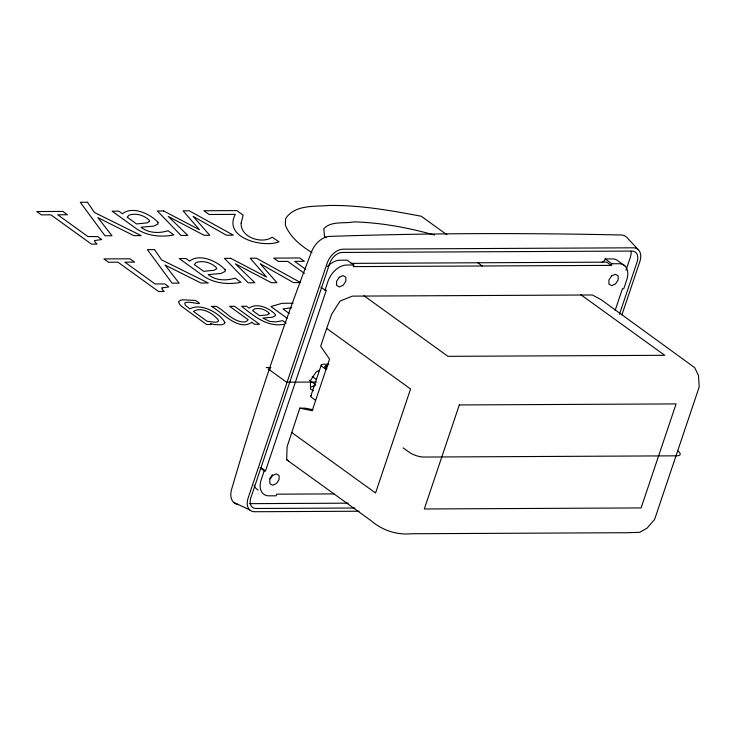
<?xml version="1.0" encoding="UTF-8"?>
<svg xmlns="http://www.w3.org/2000/svg" width="736" height="736" viewBox="0 0 736 736"><rect width="100%" height="100%" fill="white"/><g stroke="black" fill="none" stroke-linecap="round" stroke-linejoin="round"><path stroke-width="1.1" d="M299.819 408.176L312.174 410.679L329.544 359.076L320.657 346.242L326.664 328.403L331.706 314.152L340.069 301.052L352.351 296.13L592.324 294.98L601.321 299.8L694.683 367.632L698.492 375.424L699.2 386.943L654.644 519.34L647.091 528.144L639.796 532.303L628.342 532.708L411.544 533.747C396.4 535.182 382.039 530.196 370.567 520.315L286.663 459.752L287.104 446.678L299.819 408.176L305.1 408.149L312.966 409.74M320.85 287.095L325.027 290.113L326.352 290.113L265.521 470.856L264.196 470.865L261.243 479.642A18.142 11.831 -54.2 0 0 268.999 495.834L276.138 495.797L276.681 494.169L334.024 493.893M325.027 290.113L327.98 281.336A18.142 11.831 -54.2 0 1 346.674 265.024L353.814 264.988L353.262 266.607L611.303 265.374L611.846 263.746L618.985 263.718A18.142 11.831 -54.2 0 1 626.741 279.91L623.778 288.687L622.463 288.687L615.13 310.463M310.831 395.986L321.255 365.028M324.953 368.009L325.671 365.875L327.86 365.856M624.864 265.862L618.176 261.032A18.142 11.831 -54.2 0 0 612.297 258.888L605.158 258.916L604.615 260.544L601.846 262.467M625.977 270.232L630.375 257.168A12.116 7.903 -54.2 0 0 631.046 251.528M619.473 314.254L637.063 261.998A12.116 7.903 -54.2 0 0 631.838 251.068L342.314 252.448A12.116 7.903 -54.2 0 0 329.7 263.47L250.921 497.554A12.116 7.903 -54.2 0 0 256.146 508.484L354.954 508.006M621.92 314.852L639.851 261.556A15.392 10.037 -54.2 0 0 633.273 247.811L343.059 249.2A15.392 10.037 -54.2 0 0 327.198 263.056L248.133 497.996A15.392 10.037 -54.2 0 0 254.711 511.732L359.094 511.235M269.698 478.75L272.403 474.729M319.36 370.429L316.287 371.781L310.482 380.411L310.482 389.022L313.389 390.788M310.629 387.274L315.762 385.02M325.671 365.875L324.852 366.473L327.051 368.184M283.811 324.3C267.242 327.465 253.515 315.726 241.564 306.259L246.505 306.24L249.154 308.154C256.836 302.321 269.505 308.034 275.384 314.548L275.338 315.726L272.274 317.244L262.881 318.062L269.459 321.356L275.457 321.936L282.753 320.675L286.157 323.132M291.769 307.749L282.946 308.954L289.239 313.49M351.035 263.378L606.841 262.154L611.303 265.374M328.707 364.237L323.187 364.265A5.759 1.877 18.6 0 0 322.524 366.841L326.066 369.389M266.303 367.577L270.894 367.549M270.554 368.975L268.254 368.984L286.525 382.177L316.48 382.03M249.458 503.654L348.266 503.176M293.103 303.204L282.09 303.315L270.885 306.544L287.049 318.219M434.525 235.06C408.232 227.663 381.138 222.603 353.795 221.867C343.988 223.873 331.55 220.671 323.849 228.62L324.466 236.274L326.03 237.765M233.744 502.44L249.725 509.91M286.663 459.752L288.659 460.819M311.935 252.604C301.024 245.879 290.168 237.277 285.32 225.041L285.577 218.712C294.658 204.525 314.29 206.706 328.882 205.482C360.051 204.976 390.752 210.505 421.259 216.237L446.872 234.72M605.158 258.916L611.846 263.746M580.833 294.731L664.737 355.304L447.948 356.344L364.035 295.771M477.82 262.77L482.282 265.99M353.814 264.988L347.116 260.158L339.986 260.194A18.142 11.831 -54.2 0 0 327.327 266.625M305.661 269.284L294.676 261.354L304.364 261.308L299.764 257.986L273.718 258.115L278.318 261.436L287.794 261.39L304.41 273.378M326.664 328.403L410.568 388.976L375.553 493L291.649 432.437M312.239 376.492L316.48 379.564M309.405 380.208L315.385 384.532M403.126 447.874L409.198 452.254A10.884 3.542 18.6 0 0 423.826 457.047L676.577 455.832A10.884 3.542 18.6 0 0 677.81 450.966M315.643 400.356L312.11 397.799A5.759 1.877 18.6 0 1 311.429 395.425M261.059 467.636L265.521 470.856M260.02 467.848L264.196 470.865M638.259 249.633L626.584 237.139A18.142 11.831 -54.2 0 0 620.706 234.996A4338.628 1412.522 18.6 0 0 329.884 236.394A18.142 11.831 -54.2 0 0 311.19 252.706A2424.936 1660.398 89.7 0 0 231.877 488.391A18.142 11.831 -54.2 0 0 238.519 504.537M258.097 490.029A18.142 11.831 -54.2 0 1 254.122 485.217M241.15 223.063C240.166 237.277 261.804 244.407 272.191 237.213L279.008 241.84C263.12 248.069 222.732 238.013 235.308 214.36L209.052 214.489L203.872 210.754L236.845 210.597L243.165 215.16L241.15 223.063M158.056 222.438L158.001 224.048L153.833 226.108L141.091 227.212C148.552 233.367 159.224 233.487 168.066 230.754L173.843 234.931C160.761 237.535 146.206 236.026 135.258 227.884L112.139 211.195L118.846 211.158L122.452 213.762C132.397 205.62 150.466 213.872 158.056 222.438M225.179 269.818L225.124 271.418L220.956 273.479L208.214 274.592C215.676 280.747 226.348 280.858 235.189 278.134L240.966 282.302C227.884 284.906 213.33 283.397 202.382 275.255L179.262 258.566L185.969 258.529L189.566 261.133C199.52 253 217.589 261.243 225.179 269.818M218.629 320.528L217.819 321.807L215.022 322.248L207.064 321.264L193.402 311.402C201.811 306.231 213.578 313.665 218.629 320.528M459.301 404.947L424.295 508.972L641.093 507.932L676.099 403.908L459.301 404.947M224.885 322.506L224.489 323.536L221.757 324.788L215.151 324.65L210.478 323.72L211.26 324.502L206.577 324.521L181.764 306.461L179.842 304.621L178.498 301.87L180.412 300.242L182.583 299.828L195.261 300.408C207.975 307.694 187.625 299.662 184.699 303.223L185.371 305.348L189.952 308.908C200.312 302.616 219.668 312.717 224.885 322.506M94.99 240.506L94.861 241.896L97.042 244.113L91.485 244.14L50.867 214.829L41.4 214.875L36.8 211.554L62.845 211.425L67.445 214.746L57.758 214.792L87.961 236.596L97.649 236.55L101.761 239.522L94.99 240.506M162.113 287.886L161.984 289.266L164.165 291.493L158.599 291.52L117.99 262.2L108.523 262.246L103.923 258.925L129.968 258.805L134.568 262.126L124.881 262.172L155.084 283.967L164.763 283.921L168.884 286.893L162.113 287.886M339.287 277.27L336.573 281.299L336.573 285.31L339.287 286.966L343.123 285.283L345.828 281.253L345.828 277.233L343.114 275.586L339.287 277.27M272.55 475.566L269.836 479.596L269.845 483.616L272.55 485.263L276.386 483.58L279.091 479.55L279.091 475.539L276.377 473.892L272.55 475.566M611.598 275.963L608.893 279.993L608.893 284.004L611.607 285.66L615.434 283.976L618.148 279.947L618.139 275.926L615.434 274.28L611.598 275.963M251.749 322.294C238.501 331.77 221.435 311.613 211.388 306.406L216.356 306.378C224.866 311.098 231.711 320.243 241.758 321.871A11.629 3.781 18.6 0 0 246.532 321.328L248.207 319.737L229.614 306.314L234.582 306.296L259.486 324.263L254.518 324.291L251.749 322.294M149.491 221.315L147.172 222.879L136.546 223.937L127.172 217.166L129.15 215.078C135.948 212.842 143.962 215.225 149.086 220.064L149.491 221.315M216.614 268.686L214.296 270.25L203.67 271.317L194.295 264.537L196.273 262.458C203.072 260.222 211.085 262.596 216.209 267.444L216.614 268.686M269.072 313.72L267.37 314.87L259.541 315.652L252.632 310.666L254.095 309.12C259.1 307.482 264.997 309.23 268.778 312.8L269.072 313.72M87.474 202.253L80.261 202.28L104.972 235.787L112.001 235.759L97.879 217.635L133.851 235.649L141.137 235.612L94.401 212.465L87.474 202.253M163.585 210.947L157.338 210.974L180.992 235.428L187.772 235.391L168.268 216.467L204.203 235.318L209.76 235.29L193.099 216.347L226.338 235.207L233.367 235.17L189.308 210.818L183.098 210.855L199.438 229.706L163.585 210.947M154.597 249.624L147.384 249.66L172.095 283.167L179.124 283.13L165.002 265.015L200.974 283.029L208.251 282.992L161.524 259.836L154.597 249.624M230.708 258.318L224.462 258.345L248.115 282.799L254.895 282.762L235.391 263.838L271.326 282.688L276.883 282.661L260.213 263.718L293.462 282.578L300.49 282.55L256.432 258.198L250.222 258.226L266.552 277.076L230.708 258.318"/></g></svg>
